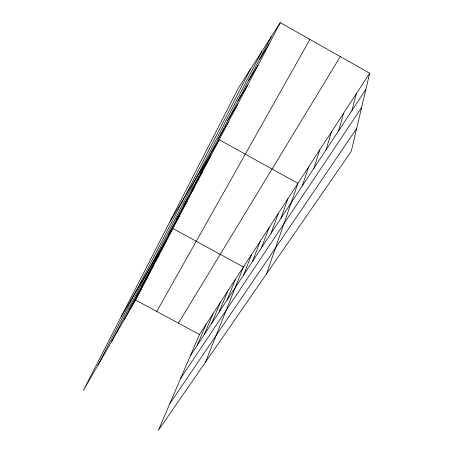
<?xml version="1.0" encoding="UTF-8"?>
<svg xmlns="http://www.w3.org/2000/svg" width="453" height="453" viewBox="0 0 453 453"><rect width="100%" height="100%" fill="white"/><g stroke="black" fill="none" stroke-linecap="round" stroke-linejoin="round"><path stroke-width="0.68" d="M369.676 73.21L351.268 151.319L158.363 430.35L199.462 334.501L369.676 73.21L280.277 22.65L238.335 88.188L83.324 390.514L135.594 300.05L280.277 22.65M351.89 110.668L356.341 93.675M338.606 130.821L343.612 113.216M325.934 150.045L331.437 131.908M313.833 168.403L319.79 149.79M302.264 185.951L308.629 166.925M266.489 273.952L297.927 183.352L219.218 139.711L170.101 221.268M280.9 218.363L287.949 198.663M271.019 233.357L278.363 213.386M261.523 247.763L269.133 227.553M252.4 261.608L260.249 241.194M243.618 274.926L251.681 254.343M205.526 362.134L243.425 267.021L172.904 228.505L121.144 316.76M227.015 300.113L235.452 279.252M219.161 312.026L227.763 291.064M211.585 323.521L220.328 302.474M204.269 334.62L213.142 313.51M197.202 345.339L206.189 324.178M97.871 365.333L250.645 68.958M111.67 341.454L261.851 51.444M124.043 320.045L271.528 36.314M156.738 311.454L309.909 39.411M135.696 297.615L147.197 277.797M129.768 309.02L141.302 289.105M148.199 273.572L159.609 254.003M141.84 285.803L153.295 266.104M154.79 260.888L166.138 241.483M168.731 234.071L179.92 215.062M176.104 219.881L187.197 201.109M183.776 205.13L194.745 186.636M191.755 189.784L202.587 171.596M200.062 173.805L210.741 155.968M218.023 139.247L228.318 122.265M178.454 323.17L340.305 56.597M227.757 120.526L237.814 104.065M237.938 100.94L247.723 85.056M248.601 80.419L258.085 65.192M259.79 58.907L268.923 44.411M190.373 355.701L365.831 89.518M180.645 378.391L361.579 107.559M169.796 403.691L356.664 128.425M135.594 300.05L199.462 334.501"/></g></svg>
